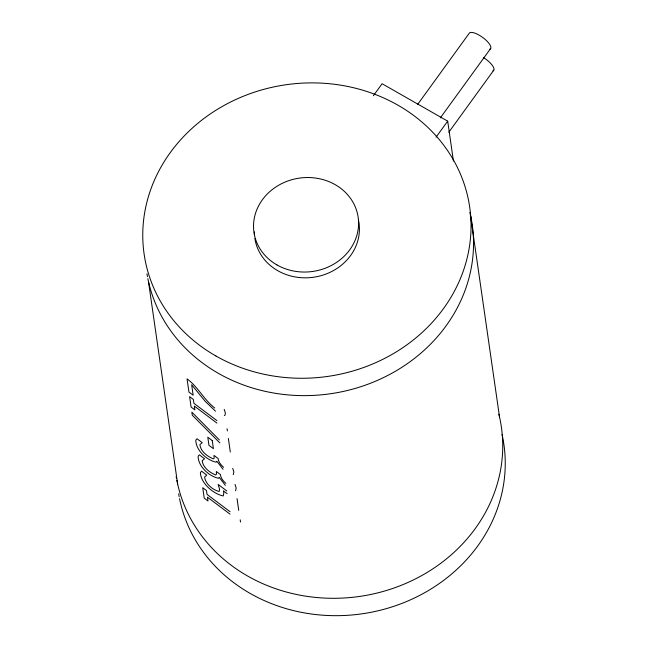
<?xml version="1.0" encoding="UTF-8"?>
<svg xmlns="http://www.w3.org/2000/svg" width="648" height="648" viewBox="0 0 648 648"><rect width="100%" height="100%" fill="white"/><g stroke="black" fill="none" stroke-linecap="round" stroke-linejoin="round"><path stroke-width="0.97" d="M373.386 95.742L382.093 83.73L447.687 121.152L453.438 161.085M417.628 104.45L469.152 33.38A13.154 4.415 35.9 0 1 483.343 37.94A13.154 4.415 35.9 0 1 489.815 49.199M440.365 117.863L490.706 48.43M436.072 137.174L447.687 121.152M448.821 132.2L493.833 70.114M233.239 474.668L233.871 471.963L232.729 468.374M235.556 490.747L236.188 488.041L235.046 484.453M224.378 415.554L225.067 415.101L225.366 412.946L224.208 409.39M216.926 420.609L193.914 403.315L193.355 399.435L189.605 396.625L191.111 407.066L194.854 409.876L194.311 406.077L216.902 423.055M226.792 490.933L218.125 484.421L219.623 489.313L219.129 491.476C212.698 489.977 205.481 483.886 204.574 477.09L206.736 475.081L201.536 471.177L200.394 472.619C200.718 483.303 213.508 494.019 223.236 495.939L223.835 492.917L223.358 490.828L227.116 493.646M230.048 511.709L207.044 494.416L206.477 490.536L202.735 487.717L204.242 498.158L207.984 500.977L207.441 497.178L230.024 514.156M215.517 411.197L205.311 401.444L191.646 384.718L193.169 395.24L188.949 392.072L187.045 378.861C197.98 386.759 203.95 399.832 214.78 408.021M223.584 467.289C220.944 465.005 218.473 462.073 218.084 458.476L213.994 455.406L214.14 458.209L213.322 458.865C207.417 456.492 200.54 451.373 199.876 444.609L202.217 442.665L197.016 438.753L195.801 440.211C195.858 450.376 206.858 460.323 216.246 462.194L216.797 461.327L217.145 461.587L223.058 469.298M225.901 483.376C223.26 481.091 220.79 478.151 220.401 474.563L216.311 471.485L216.456 474.287L215.638 474.952C209.733 472.57 202.856 467.459 202.192 460.688L204.533 458.744L199.333 454.831L198.118 456.289C198.175 466.455 209.174 476.401 218.562 478.281L219.113 477.406L219.461 477.665L225.374 485.376M219.875 442.932L192.286 415.206L191.84 412.136L219.308 439.879M470.327 214.375L499.535 417.045M227.067 428.701L227.391 430.936M240.197 519.801L240.513 522.029M228.363 438.453L230.315 452.037M237.03 498.628L238.723 510.373M148.465 281.516L177.674 484.194M469.881 212.463A164.471 147.323 -8.2 0 1 341.18 391.878A164.471 147.323 -8.2 0 1 147.857 278.64M147.485 276.712A164.471 147.323 -8.2 0 1 146.975 273.796M498.855 414.177A164.471 147.323 -8.2 0 1 370.381 594.548A164.471 147.323 -8.2 0 1 176.872 480.346M176.507 478.41A164.471 147.323 -8.2 0 1 176.175 476.466M502.038 434.419A164.471 147.323 -8.2 0 1 371.814 612.141A164.471 147.323 -8.2 0 1 179.561 498.685M179.188 496.757A164.471 147.323 -8.2 0 1 178.678 493.833M358.393 219.834A52.634 47.142 -8.2 0 1 315.681 276.899A52.634 47.142 -8.2 0 1 254.867 238.529M254.526 235.694A52.634 47.142 -8.2 0 1 254.372 231.879M483.651 57.664A13.154 4.415 35.9 0 1 492.942 70.883M212.244 440.567L207.789 437.214L208.956 445.322L213.419 448.675L212.244 440.567M215.954 356.011A164.471 147.323 -8.2 0 0 470.707 235.37A164.471 147.323 -8.2 0 0 234.025 100.343A164.471 147.323 -8.2 0 0 215.954 356.011M276.955 264.927A52.634 47.142 -8.2 0 0 358.482 226.314A52.634 47.142 -8.2 0 0 282.739 183.109A52.634 47.142 -8.2 0 0 276.955 264.927"/></g></svg>
